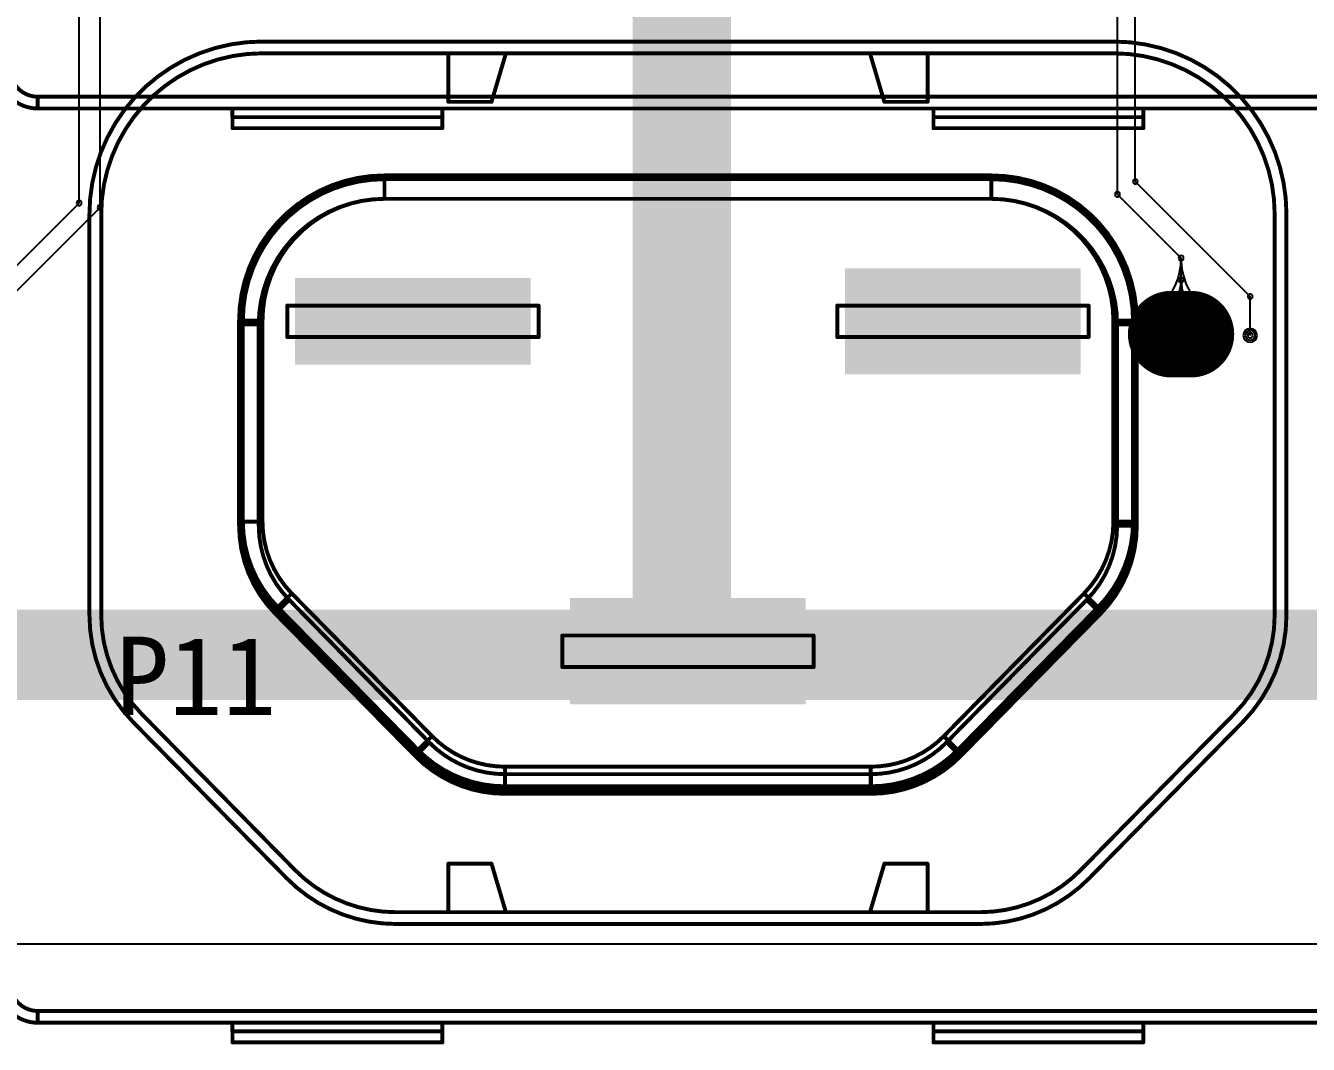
# Model space of a CAD drawing. Header units: inches. Extents: x 32166 to 66782, y 2386 to 7162.
# Drawn here: x 33066.2 to 33196.8, y 3474.1 to 3577.9 of the extents above; entities that cross this region are included whole.
import ezdxf

# ---------------------------------------------------------------- set-up
doc = ezdxf.new("R2010")
doc.units = ezdxf.units.IN
doc.header["$LTSCALE"] = 0.64311
doc.header["$MEASUREMENT"] = 0
for name, color, linetype in [('KEEPOUTLAYER', 6, 'CONTINUOUS'), ('MULTILAYER', 9, 'CONTINUOUS'), ('TOPLAYER', 1, 'CONTINUOUS'), ('TOPOVERLAY', 2, 'CONTINUOUS'), ('TOPSOLDER', 216, 'CONTINUOUS')]:
    doc.layers.add(name, color=color, linetype=linetype)
doc.styles.get("Standard").update_dxf_attribs({"font": 'txt', "width": 0.8})

msp = doc.modelspace()

# ---------------------------------------------------------------- linework, layer by layer
at = {"layer": 'KEEPOUTLAYER'}
msp.add_line((32676.92, 3484.36), (34016.92, 3484.36), dxfattribs=at)
at = {"layer": 'MULTILAYER', "const_width": 8}
msp.add_lwpolyline([(33182.8, 3546.44), (33184.8, 3546.44)], dxfattribs=at)
at = {"layer": 'MULTILAYER', "const_width": 4}
for points in [[(33182.8, 3544.44, 1), (33182.8, 3548.44, 1)], [(33184.8, 3544.44, 1), (33184.8, 3548.44, 1)]]:
    msp.add_lwpolyline(points, format="xyb", close=True, dxfattribs=at)
at = {"layer": 'MULTILAYER'}
for start, end in [(0, 180), (180, 0)]:
    msp.add_arc((33190.84, 3546.32), 0.5, start, end, dxfattribs=at)
for points in [[(33173.19, 3552.75), (33149.99, 3552.75), (33173.19, 3542.75), (33149.99, 3542.75)], [(33117.19, 3551.75), (33093.99, 3551.75), (33117.19, 3543.75), (33093.99, 3543.75)], [(33121.99, 3509.15), (33145.19, 3509.15), (33121.99, 3519.15), (33145.19, 3519.15)]]:
    msp.add_solid(points, dxfattribs=at)
at = {"layer": 'TOPLAYER'}
for p, q in [((33177.32, 3560.68), (33177.32, 3606.22)), ((33179.14, 3561.99), (33179.14, 3606.97)), ((33071.6, 3559.8), (33071.6, 3591.97)), ((33073.73, 3559.36), (33073.73, 3587.33)), ((33179.14, 3561.99), (33190.84, 3550.28)), ((33177.32, 3560.68), (33183.8, 3554.2)), ((33045.52, 3533.72), (33071.6, 3559.8)), ((33045.62, 3531.25), (33073.73, 3559.36)), ((33183.8, 3546.44), (33183.8, 3554.2)), ((33190.84, 3546.32), (33190.84, 3550.28))]:
    msp.add_line(p, q, dxfattribs=at)
at = {"layer": 'TOPLAYER', "const_width": 8}
msp.add_lwpolyline([(33182.8, 3546.44), (33184.8, 3546.44)], dxfattribs=at)
at = {"layer": 'TOPLAYER', "const_width": 4}
for points in [[(33182.8, 3544.44, 1), (33182.8, 3548.44, 1)], [(33184.8, 3544.44, 1), (33184.8, 3548.44, 1)]]:
    msp.add_lwpolyline(points, format="xyb", close=True, dxfattribs=at)
at = {"layer": 'TOPLAYER'}
for centre, radius, start, end in [((33179.14, 3561.99), 0.254, 0, 180), ((33179.14, 3561.99), 0.254, 0, 180), ((33179.14, 3561.99), 0.254, 180, 0), ((33179.14, 3561.99), 0.254, 180, 0), ((33177.32, 3560.68), 0.254, 0, 180), ((33177.32, 3560.68), 0.254, 0, 180), ((33177.32, 3560.68), 0.254, 180, 0), ((33177.32, 3560.68), 0.254, 180, 0), ((33071.6, 3559.8), 0.254, 0, 180), ((33071.6, 3559.8), 0.254, 0, 180), ((33071.6, 3559.8), 0.254, 180, 0), ((33071.6, 3559.8), 0.254, 180, 0), ((33073.73, 3559.36), 0.254, 0, 180), ((33073.73, 3559.36), 0.254, 0, 180), ((33073.73, 3559.36), 0.254, 180, 0), ((33073.73, 3559.36), 0.254, 180, 0), ((33176.92, 3554.2), 6.88, 311.542, 0), ((33183.8, 3554.2), 0.254, 0, 180), ((33183.8, 3554.2), 0.254, 0, 180), ((33183.8, 3554.2), 0.254, 0, 180), ((33183.8, 3554.2), 0.254, 0, 180), ((33183.8, 3554.2), 0.254, 180, 0), ((33183.8, 3554.2), 0.254, 180, 0), ((33183.8, 3554.2), 0.254, 180, 0), ((33183.8, 3554.2), 0.254, 180, 0), ((33190.67, 3554.2), 6.88, 180, 228.458), ((33178.92, 3551.95), 4.87, 311.542, 360), ((33183.8, 3551.95), 0.254, 0, 180), ((33183.8, 3551.95), 0.254, 0, 180), ((33183.8, 3551.95), 0.254, 180, 0), ((33183.8, 3551.95), 0.254, 180, 0), ((33188.67, 3551.95), 4.87, 180, 228.458), ((33190.84, 3550.28), 0.254, 0, 180), ((33190.84, 3550.28), 0.254, 0, 180), ((33190.84, 3550.28), 0.254, 180, 0), ((33190.84, 3550.28), 0.254, 180, 0), ((33181.48, 3549.06), 0.254, 0, 180), ((33181.48, 3549.06), 0.254, 180, 0), ((33182.16, 3548.3), 0.254, 0, 180), ((33185.44, 3548.3), 0.254, 0, 180), ((33186.12, 3549.06), 0.254, 0, 180), ((33186.12, 3549.06), 0.254, 180, 0), ((33182.16, 3548.3), 0.254, 180, 0), ((33185.44, 3548.3), 0.254, 180, 0), ((33183.8, 3546.44), 0.254, 0, 180), ((33183.8, 3546.44), 0.254, 180, 0), ((33190.84, 3546.32), 0.5, 0, 180), ((33190.84, 3546.32), 0.5, 180, 0), ((33190.84, 3546.32), 0.254, 0, 180), ((33190.84, 3546.32), 0.254, 180, 0)]:
    msp.add_arc(centre, radius, start, end, dxfattribs=at)
for points in [[(33127.97, 3514.37), (33137.97, 3514.37), (33127.97, 3606.37), (33137.97, 3606.37)], [(33173.19, 3552.75), (33149.99, 3552.75), (33173.19, 3542.75), (33149.99, 3542.75)], [(33117.19, 3551.75), (33093.99, 3551.75), (33117.19, 3543.75), (33093.99, 3543.75)], [(33121.99, 3509.15), (33145.19, 3509.15), (33121.99, 3519.15), (33145.19, 3519.15)], [(32979.97, 3509.17), (33719.97, 3509.17), (32979.97, 3518.37), (33719.97, 3518.37)]]:
    msp.add_solid(points, dxfattribs=at)
at = {"layer": 'TOPOVERLAY', "const_width": 0.4}
for points in [[(33072.65, 3558.67, -0.414214), (33090.23, 3576.25)], [(33176.95, 3576.25, -0.414214), (33194.53, 3558.67)], [(33073.85, 3558.67, -0.414214), (33090.23, 3575.05)], [(33176.95, 3575.05, -0.414214), (33193.33, 3558.67)], [(33067.39, 3569.43, -0.414214), (33063.39, 3573.43)], [(33067.39, 3570.63, -0.414214), (33064.59, 3573.43)], [(33087.89, 3547.81, -0.414214), (33102.69, 3562.61)], [(33087.89, 3547.43, -0.414214), (33102.69, 3562.23)], [(33088.27, 3547.81, -0.414214), (33102.69, 3562.23)], [(33164.49, 3562.61, -0.414214), (33179.29, 3547.81)], [(33164.49, 3562.23, -0.414214), (33178.91, 3547.81)], [(33164.49, 3562.23, -0.414214), (33179.29, 3547.43)], [(33089.89, 3547.43, -0.414214), (33102.69, 3560.23)], [(33090.27, 3547.81, -0.414214), (33102.69, 3560.23)], [(33164.49, 3560.23, -0.414214), (33176.91, 3547.81)], [(33164.49, 3560.23, -0.414214), (33177.29, 3547.43)], [(33091.56, 3518.37, -0.196645), (33087.89, 3527.35)], [(33091.56, 3517.98, -0.196645), (33087.89, 3526.95)], [(33091.83, 3518.64, -0.196645), (33088.27, 3527.35)], [(33092.99, 3519.38, -0.196645), (33089.89, 3526.95)], [(33093.25, 3520.04, -0.196645), (33090.27, 3527.35)], [(33176.91, 3527.35, -0.196645), (33173.92, 3520.04)], [(33177.29, 3526.95, -0.196645), (33174.19, 3519.38)], [(33178.91, 3527.35, -0.196645), (33175.35, 3518.64)], [(33179.29, 3527.35, -0.196645), (33175.62, 3518.37)], [(33179.29, 3526.95, -0.196645), (33175.62, 3517.98)], [(33077.11, 3506.92, -0.196645), (33072.65, 3517.84)], [(33077.97, 3507.76, -0.196645), (33073.85, 3517.84)], [(33193.33, 3517.84, -0.196645), (33189.21, 3507.76)], [(33194.53, 3517.84, -0.196645), (33190.06, 3506.92)], [(33114.97, 3502.39, -0.201181), (33107.54, 3505.5)], [(33159.64, 3505.5, -0.201181), (33152.2, 3502.39)], [(33114.97, 3500.39, -0.201181), (33106.11, 3504.1)], [(33114.96, 3501.63, -0.201181), (33107.25, 3504.86)], [(33161.06, 3504.1, -0.201181), (33152.2, 3500.39)], [(33159.92, 3504.86, -0.201181), (33152.22, 3501.63)], [(33114.96, 3499.63, -0.201181), (33105.83, 3503.46)], [(33114.97, 3500.01, -0.201181), (33105.84, 3503.84)], [(33161.33, 3503.84, -0.201181), (33152.2, 3500.01)], [(33161.35, 3503.46, -0.201181), (33152.22, 3499.63)], [(33103.84, 3486.37, -0.201181), (33092.73, 3491.03)], [(33103.84, 3487.57, -0.201181), (33093.58, 3491.87)], [(33173.59, 3491.87, -0.201181), (33163.34, 3487.57)], [(33174.45, 3491.03, -0.201181), (33163.34, 3486.37)], [(33067.39, 3476.31, -0.414214), (33063.39, 3480.31)], [(33067.39, 3477.51, -0.414214), (33064.59, 3480.31)]]:
    msp.add_lwpolyline(points, format="xyb", dxfattribs=at)
for points in [[(33090.23, 3576.25), (33176.95, 3576.25)], [(33090.23, 3575.05), (33176.95, 3575.05)], [(33109.19, 3570.11), (33109.19, 3574.99)], [(33113.59, 3570.11), (33115.04, 3574.99)], [(33152.14, 3574.99), (33153.59, 3570.11)], [(33157.99, 3570.11), (33157.99, 3574.99)], [(33067.39, 3570.63), (33199.79, 3570.63)], [(33067.39, 3569.43), (33067.39, 3570.63)], [(33067.39, 3569.43), (33199.79, 3569.43)], [(33087.21, 3568.55), (33087.21, 3569.43)], [(33108.59, 3567.43), (33108.59, 3569.43)], [(33109.19, 3570.11), (33113.59, 3570.11)], [(33153.59, 3570.11), (33157.99, 3570.11)], [(33158.59, 3567.43), (33158.59, 3569.43)], [(33179.96, 3568.55), (33179.96, 3569.43)], [(33087.21, 3568.55), (33108.59, 3568.55)], [(33087.22, 3567.43), (33087.22, 3568.55)], [(33158.59, 3568.55), (33179.96, 3568.55)], [(33179.96, 3567.43), (33179.96, 3568.55)], [(33087.22, 3567.43), (33108.59, 3567.43)], [(33158.59, 3567.43), (33179.96, 3567.43)], [(33102.69, 3560.23), (33102.69, 3562.61)], [(33102.69, 3562.61), (33164.49, 3562.61)], [(33102.69, 3562.23), (33164.49, 3562.23)], [(33102.69, 3560.23), (33102.69, 3562.23)], [(33102.69, 3562.23), (33164.49, 3562.23)], [(33164.49, 3560.23), (33164.49, 3562.61)], [(33164.49, 3560.23), (33164.49, 3562.23)], [(33102.69, 3560.23), (33164.49, 3560.23)], [(33102.69, 3560.23), (33164.49, 3560.23)], [(33072.65, 3517.84), (33072.65, 3558.67)], [(33073.85, 3517.84), (33073.85, 3558.67)], [(33193.33, 3517.84), (33193.33, 3558.67)], [(33194.53, 3517.84), (33194.53, 3558.67)], [(33092.79, 3546.15), (33092.79, 3549.35)], [(33092.79, 3549.35), (33118.39, 3549.35)], [(33118.39, 3546.15), (33118.39, 3549.35)], [(33148.79, 3546.15), (33148.79, 3549.35)], [(33148.79, 3549.35), (33174.39, 3549.35)], [(33174.39, 3546.15), (33174.39, 3549.35)], [(33087.89, 3527.35), (33087.89, 3547.81)], [(33087.89, 3547.81), (33090.27, 3547.81)], [(33087.89, 3526.95), (33087.89, 3547.43)], [(33087.89, 3547.43), (33089.89, 3547.43)], [(33088.27, 3527.35), (33088.27, 3547.81)], [(33089.89, 3526.95), (33089.89, 3547.43)], [(33090.27, 3527.35), (33090.27, 3547.81)], [(33176.91, 3527.35), (33176.91, 3547.81)], [(33176.91, 3547.81), (33179.29, 3547.81)], [(33177.29, 3526.95), (33177.29, 3547.43)], [(33177.29, 3547.43), (33179.29, 3547.43)], [(33178.91, 3527.35), (33178.91, 3547.81)], [(33179.29, 3527.35), (33179.29, 3547.81)], [(33179.29, 3526.95), (33179.29, 3547.43)], [(33092.79, 3546.15), (33118.39, 3546.15)], [(33148.79, 3546.15), (33174.39, 3546.15)], [(33087.89, 3527.35), (33090.27, 3527.35)], [(33176.91, 3527.35), (33179.29, 3527.35)], [(33177.29, 3526.95), (33179.29, 3526.95)], [(33091.56, 3518.37), (33093.25, 3520.04)], [(33093.25, 3520.04), (33107.54, 3505.5)], [(33159.64, 3505.5), (33173.92, 3520.04)], [(33173.92, 3520.04), (33175.62, 3518.37)], [(33091.56, 3517.98), (33092.99, 3519.38)], [(33091.56, 3518.37), (33105.84, 3503.84)], [(33091.83, 3518.64), (33106.11, 3504.1)], [(33092.99, 3519.38), (33107.25, 3504.86)], [(33159.92, 3504.86), (33174.19, 3519.38)], [(33161.06, 3504.1), (33175.35, 3518.64)], [(33161.33, 3503.84), (33175.62, 3518.37)], [(33174.19, 3519.38), (33175.62, 3517.98)], [(33091.56, 3517.98), (33105.83, 3503.46)], [(33161.35, 3503.46), (33175.62, 3517.98)], [(33120.79, 3512.55), (33120.79, 3515.75)], [(33120.79, 3515.75), (33146.39, 3515.75)], [(33146.39, 3512.55), (33146.39, 3515.75)], [(33120.79, 3512.55), (33146.39, 3512.55)], [(33077.11, 3506.92), (33092.73, 3491.03)], [(33077.97, 3507.76), (33093.58, 3491.87)], [(33173.59, 3491.87), (33189.21, 3507.76)], [(33174.45, 3491.03), (33190.06, 3506.92)], [(33105.84, 3503.84), (33107.54, 3505.5)], [(33159.64, 3505.5), (33161.33, 3503.84)], [(33105.83, 3503.46), (33107.25, 3504.86)], [(33159.92, 3504.86), (33161.35, 3503.46)], [(33114.96, 3499.63), (33114.96, 3501.63)], [(33114.96, 3501.63), (33152.22, 3501.63)], [(33114.97, 3500.01), (33114.97, 3502.39)], [(33114.97, 3502.39), (33152.2, 3502.39)], [(33152.2, 3500.01), (33152.2, 3502.39)], [(33152.22, 3499.63), (33152.22, 3501.63)], [(33114.97, 3500.39), (33152.2, 3500.39)], [(33114.97, 3500.01), (33152.2, 3500.01)], [(33114.96, 3499.63), (33152.22, 3499.63)], [(33109.19, 3487.62), (33109.19, 3492.51)], [(33109.19, 3492.51), (33113.59, 3492.51)], [(33113.59, 3492.51), (33115.04, 3487.62)], [(33152.14, 3487.62), (33153.59, 3492.51)], [(33153.59, 3492.51), (33157.99, 3492.51)], [(33157.99, 3487.62), (33157.99, 3492.51)], [(33103.84, 3487.57), (33163.34, 3487.57)], [(33103.84, 3486.37), (33163.34, 3486.37)], [(33067.39, 3477.51), (33199.79, 3477.51)], [(33067.39, 3476.31), (33067.39, 3477.51)], [(33067.39, 3476.31), (33199.79, 3476.31)], [(33087.21, 3475.43), (33087.21, 3476.31)], [(33087.21, 3475.43), (33108.59, 3475.43)], [(33087.22, 3474.31), (33087.22, 3475.43)], [(33108.59, 3474.31), (33108.59, 3476.31)], [(33158.59, 3474.31), (33158.59, 3476.31)], [(33158.59, 3475.43), (33179.96, 3475.43)], [(33179.96, 3475.43), (33179.96, 3476.31)], [(33179.96, 3474.31), (33179.96, 3475.43)], [(33087.22, 3474.31), (33108.59, 3474.31)], [(33158.59, 3474.31), (33179.96, 3474.31)]]:
    msp.add_lwpolyline(points, dxfattribs=at)
at = {"layer": 'TOPOVERLAY', "const_width": 0.2}
for points in [[(33090.13, 3576.25, 1), (33090.33, 3576.25, 1)], [(33090.13, 3576.25, 1), (33090.33, 3576.25, 1)], [(33176.85, 3576.25, 1), (33177.05, 3576.25, 1)], [(33176.85, 3576.25, 1), (33177.05, 3576.25, 1)], [(33090.13, 3575.05, 1), (33090.33, 3575.05, 1)], [(33090.13, 3575.05, 1), (33090.33, 3575.05, 1)], [(33109.09, 3574.99, 1), (33109.29, 3574.99, 1)], [(33114.94, 3574.99, 1), (33115.14, 3574.99, 1)], [(33152.04, 3574.99, 1), (33152.24, 3574.99, 1)], [(33157.89, 3574.99, 1), (33158.09, 3574.99, 1)], [(33176.85, 3575.05, 1), (33177.05, 3575.05, 1)], [(33176.85, 3575.05, 1), (33177.05, 3575.05, 1)], [(33067.29, 3570.63, 1), (33067.49, 3570.63, 1)], [(33067.29, 3570.63, 1), (33067.49, 3570.63, 1)], [(33067.29, 3570.63, 1), (33067.49, 3570.63, 1)], [(33067.29, 3569.43, 1), (33067.49, 3569.43, 1)], [(33067.29, 3569.43, 1), (33067.49, 3569.43, 1)], [(33067.29, 3569.43, 1), (33067.49, 3569.43, 1)], [(33087.11, 3569.43, 1), (33087.31, 3569.43, 1)], [(33108.49, 3569.43, 1), (33108.69, 3569.43, 1)], [(33109.09, 3570.11, 1), (33109.29, 3570.11, 1)], [(33109.09, 3570.11, 1), (33109.29, 3570.11, 1)], [(33113.49, 3570.11, 1), (33113.69, 3570.11, 1)], [(33113.49, 3570.11, 1), (33113.69, 3570.11, 1)], [(33153.49, 3570.11, 1), (33153.69, 3570.11, 1)], [(33153.49, 3570.11, 1), (33153.69, 3570.11, 1)], [(33157.89, 3570.11, 1), (33158.09, 3570.11, 1)], [(33157.89, 3570.11, 1), (33158.09, 3570.11, 1)], [(33158.49, 3569.43, 1), (33158.69, 3569.43, 1)], [(33179.86, 3569.43, 1), (33180.06, 3569.43, 1)], [(33087.11, 3568.55, 1), (33087.31, 3568.55, 1)], [(33087.11, 3568.55, 1), (33087.31, 3568.55, 1)], [(33087.12, 3568.55, 1), (33087.32, 3568.55, 1)], [(33108.49, 3568.55, 1), (33108.69, 3568.55, 1)], [(33158.49, 3568.55, 1), (33158.69, 3568.55, 1)], [(33179.86, 3568.55, 1), (33180.06, 3568.55, 1)], [(33179.86, 3568.55, 1), (33180.06, 3568.55, 1)], [(33179.86, 3568.55, 1), (33180.06, 3568.55, 1)], [(33087.12, 3567.43, 1), (33087.32, 3567.43, 1)], [(33087.12, 3567.43, 1), (33087.32, 3567.43, 1)], [(33108.49, 3567.43, 1), (33108.69, 3567.43, 1)], [(33108.49, 3567.43, 1), (33108.69, 3567.43, 1)], [(33158.49, 3567.43, 1), (33158.69, 3567.43, 1)], [(33158.49, 3567.43, 1), (33158.69, 3567.43, 1)], [(33179.86, 3567.43, 1), (33180.06, 3567.43, 1)], [(33179.86, 3567.43, 1), (33180.06, 3567.43, 1)], [(33102.59, 3562.61, 1), (33102.79, 3562.61, 1)], [(33102.59, 3562.61, 1), (33102.79, 3562.61, 1)], [(33102.59, 3562.61, 1), (33102.79, 3562.61, 1)], [(33102.59, 3562.23, 1), (33102.79, 3562.23, 1)], [(33102.59, 3562.23, 1), (33102.79, 3562.23, 1)], [(33102.59, 3562.23, 1), (33102.79, 3562.23, 1)], [(33102.59, 3562.23, 1), (33102.79, 3562.23, 1)], [(33102.59, 3562.23, 1), (33102.79, 3562.23, 1)], [(33164.39, 3562.61, 1), (33164.59, 3562.61, 1)], [(33164.39, 3562.61, 1), (33164.59, 3562.61, 1)], [(33164.39, 3562.61, 1), (33164.59, 3562.61, 1)], [(33164.39, 3562.23, 1), (33164.59, 3562.23, 1)], [(33164.39, 3562.23, 1), (33164.59, 3562.23, 1)], [(33164.39, 3562.23, 1), (33164.59, 3562.23, 1)], [(33164.39, 3562.23, 1), (33164.59, 3562.23, 1)], [(33164.39, 3562.23, 1), (33164.59, 3562.23, 1)], [(33102.59, 3560.23, 1), (33102.79, 3560.23, 1)], [(33102.59, 3560.23, 1), (33102.79, 3560.23, 1)], [(33102.59, 3560.23, 1), (33102.79, 3560.23, 1)], [(33102.59, 3560.23, 1), (33102.79, 3560.23, 1)], [(33102.59, 3560.23, 1), (33102.79, 3560.23, 1)], [(33102.59, 3560.23, 1), (33102.79, 3560.23, 1)], [(33164.39, 3560.23, 1), (33164.59, 3560.23, 1)], [(33164.39, 3560.23, 1), (33164.59, 3560.23, 1)], [(33164.39, 3560.23, 1), (33164.59, 3560.23, 1)], [(33164.39, 3560.23, 1), (33164.59, 3560.23, 1)], [(33164.39, 3560.23, 1), (33164.59, 3560.23, 1)], [(33164.39, 3560.23, 1), (33164.59, 3560.23, 1)], [(33072.55, 3558.67, 1), (33072.75, 3558.67, 1)], [(33072.55, 3558.67, 1), (33072.75, 3558.67, 1)], [(33073.75, 3558.67, 1), (33073.95, 3558.67, 1)], [(33073.75, 3558.67, 1), (33073.95, 3558.67, 1)], [(33193.23, 3558.67, 1), (33193.43, 3558.67, 1)], [(33193.23, 3558.67, 1), (33193.43, 3558.67, 1)], [(33194.43, 3558.67, 1), (33194.63, 3558.67, 1)], [(33194.43, 3558.67, 1), (33194.63, 3558.67, 1)], [(33092.69, 3549.35, 1), (33092.89, 3549.35, 1)], [(33092.69, 3549.35, 1), (33092.89, 3549.35, 1)], [(33118.29, 3549.35, 1), (33118.49, 3549.35, 1)], [(33118.29, 3549.35, 1), (33118.49, 3549.35, 1)], [(33148.69, 3549.35, 1), (33148.89, 3549.35, 1)], [(33148.69, 3549.35, 1), (33148.89, 3549.35, 1)], [(33174.29, 3549.35, 1), (33174.49, 3549.35, 1)], [(33174.29, 3549.35, 1), (33174.49, 3549.35, 1)], [(33087.79, 3547.81, 1), (33087.99, 3547.81, 1)], [(33087.79, 3547.81, 1), (33087.99, 3547.81, 1)], [(33087.79, 3547.81, 1), (33087.99, 3547.81, 1)], [(33087.79, 3547.43, 1), (33087.99, 3547.43, 1)], [(33087.79, 3547.43, 1), (33087.99, 3547.43, 1)], [(33087.79, 3547.43, 1), (33087.99, 3547.43, 1)], [(33088.17, 3547.81, 1), (33088.37, 3547.81, 1)], [(33088.17, 3547.81, 1), (33088.37, 3547.81, 1)], [(33089.79, 3547.43, 1), (33089.99, 3547.43, 1)], [(33089.79, 3547.43, 1), (33089.99, 3547.43, 1)], [(33089.79, 3547.43, 1), (33089.99, 3547.43, 1)], [(33090.17, 3547.81, 1), (33090.37, 3547.81, 1)], [(33090.17, 3547.81, 1), (33090.37, 3547.81, 1)], [(33090.17, 3547.81, 1), (33090.37, 3547.81, 1)], [(33176.81, 3547.81, 1), (33177.01, 3547.81, 1)], [(33176.81, 3547.81, 1), (33177.01, 3547.81, 1)], [(33176.81, 3547.81, 1), (33177.01, 3547.81, 1)], [(33177.19, 3547.43, 1), (33177.39, 3547.43, 1)], [(33177.19, 3547.43, 1), (33177.39, 3547.43, 1)], [(33177.19, 3547.43, 1), (33177.39, 3547.43, 1)], [(33178.81, 3547.81, 1), (33179.01, 3547.81, 1)], [(33178.81, 3547.81, 1), (33179.01, 3547.81, 1)], [(33179.19, 3547.81, 1), (33179.39, 3547.81, 1)], [(33179.19, 3547.81, 1), (33179.39, 3547.81, 1)], [(33179.19, 3547.81, 1), (33179.39, 3547.81, 1)], [(33179.19, 3547.43, 1), (33179.39, 3547.43, 1)], [(33179.19, 3547.43, 1), (33179.39, 3547.43, 1)], [(33179.19, 3547.43, 1), (33179.39, 3547.43, 1)], [(33092.69, 3546.15, 1), (33092.89, 3546.15, 1)], [(33092.69, 3546.15, 1), (33092.89, 3546.15, 1)], [(33118.29, 3546.15, 1), (33118.49, 3546.15, 1)], [(33118.29, 3546.15, 1), (33118.49, 3546.15, 1)], [(33148.69, 3546.15, 1), (33148.89, 3546.15, 1)], [(33148.69, 3546.15, 1), (33148.89, 3546.15, 1)], [(33174.29, 3546.15, 1), (33174.49, 3546.15, 1)], [(33174.29, 3546.15, 1), (33174.49, 3546.15, 1)], [(33087.79, 3527.35, 1), (33087.99, 3527.35, 1)], [(33087.79, 3527.35, 1), (33087.99, 3527.35, 1)], [(33087.79, 3527.35, 1), (33087.99, 3527.35, 1)], [(33087.79, 3526.95, 1), (33087.99, 3526.95, 1)], [(33087.79, 3526.95, 1), (33087.99, 3526.95, 1)], [(33088.17, 3527.35, 1), (33088.37, 3527.35, 1)], [(33088.17, 3527.35, 1), (33088.37, 3527.35, 1)], [(33089.79, 3526.95, 1), (33089.99, 3526.95, 1)], [(33089.79, 3526.95, 1), (33089.99, 3526.95, 1)], [(33090.17, 3527.35, 1), (33090.37, 3527.35, 1)], [(33090.17, 3527.35, 1), (33090.37, 3527.35, 1)], [(33090.17, 3527.35, 1), (33090.37, 3527.35, 1)], [(33176.81, 3527.35, 1), (33177.01, 3527.35, 1)], [(33176.81, 3527.35, 1), (33177.01, 3527.35, 1)], [(33176.81, 3527.35, 1), (33177.01, 3527.35, 1)], [(33177.19, 3526.95, 1), (33177.39, 3526.95, 1)], [(33177.19, 3526.95, 1), (33177.39, 3526.95, 1)], [(33177.19, 3526.95, 1), (33177.39, 3526.95, 1)], [(33178.81, 3527.35, 1), (33179.01, 3527.35, 1)], [(33178.81, 3527.35, 1), (33179.01, 3527.35, 1)], [(33179.19, 3527.35, 1), (33179.39, 3527.35, 1)], [(33179.19, 3527.35, 1), (33179.39, 3527.35, 1)], [(33179.19, 3527.35, 1), (33179.39, 3527.35, 1)], [(33179.19, 3526.95, 1), (33179.39, 3526.95, 1)], [(33179.19, 3526.95, 1), (33179.39, 3526.95, 1)], [(33179.19, 3526.95, 1), (33179.39, 3526.95, 1)], [(33093.15, 3520.04, 1), (33093.35, 3520.04, 1)], [(33093.15, 3520.04, 1), (33093.35, 3520.04, 1)], [(33093.15, 3520.04, 1), (33093.35, 3520.04, 1)], [(33173.82, 3520.04, 1), (33174.02, 3520.04, 1)], [(33173.82, 3520.04, 1), (33174.02, 3520.04, 1)], [(33173.82, 3520.04, 1), (33174.02, 3520.04, 1)], [(33091.46, 3518.37, 1), (33091.66, 3518.37, 1)], [(33091.46, 3518.37, 1), (33091.66, 3518.37, 1)], [(33091.46, 3518.37, 1), (33091.66, 3518.37, 1)], [(33091.73, 3518.64, 1), (33091.93, 3518.64, 1)], [(33091.73, 3518.64, 1), (33091.93, 3518.64, 1)], [(33092.89, 3519.38, 1), (33093.09, 3519.38, 1)], [(33092.89, 3519.38, 1), (33093.09, 3519.38, 1)], [(33092.89, 3519.38, 1), (33093.09, 3519.38, 1)], [(33174.09, 3519.38, 1), (33174.29, 3519.38, 1)], [(33174.09, 3519.38, 1), (33174.29, 3519.38, 1)], [(33174.09, 3519.38, 1), (33174.29, 3519.38, 1)], [(33175.25, 3518.64, 1), (33175.45, 3518.64, 1)], [(33175.25, 3518.64, 1), (33175.45, 3518.64, 1)], [(33175.52, 3518.37, 1), (33175.72, 3518.37, 1)], [(33175.52, 3518.37, 1), (33175.72, 3518.37, 1)], [(33175.52, 3518.37, 1), (33175.72, 3518.37, 1)], [(33072.55, 3517.84, 1), (33072.75, 3517.84, 1)], [(33072.55, 3517.84, 1), (33072.75, 3517.84, 1)], [(33073.75, 3517.84, 1), (33073.95, 3517.84, 1)], [(33073.75, 3517.84, 1), (33073.95, 3517.84, 1)], [(33091.46, 3517.98, 1), (33091.66, 3517.98, 1)], [(33091.46, 3517.98, 1), (33091.66, 3517.98, 1)], [(33091.46, 3517.98, 1), (33091.66, 3517.98, 1)], [(33175.52, 3517.98, 1), (33175.72, 3517.98, 1)], [(33175.52, 3517.98, 1), (33175.72, 3517.98, 1)], [(33175.52, 3517.98, 1), (33175.72, 3517.98, 1)], [(33193.23, 3517.84, 1), (33193.43, 3517.84, 1)], [(33193.23, 3517.84, 1), (33193.43, 3517.84, 1)], [(33194.43, 3517.84, 1), (33194.63, 3517.84, 1)], [(33194.43, 3517.84, 1), (33194.63, 3517.84, 1)], [(33120.69, 3515.75, 1), (33120.89, 3515.75, 1)], [(33120.69, 3515.75, 1), (33120.89, 3515.75, 1)], [(33146.29, 3515.75, 1), (33146.49, 3515.75, 1)], [(33146.29, 3515.75, 1), (33146.49, 3515.75, 1)], [(33120.69, 3512.55, 1), (33120.89, 3512.55, 1)], [(33120.69, 3512.55, 1), (33120.89, 3512.55, 1)], [(33146.29, 3512.55, 1), (33146.49, 3512.55, 1)], [(33146.29, 3512.55, 1), (33146.49, 3512.55, 1)], [(33077.01, 3506.92, 1), (33077.21, 3506.92, 1)], [(33077.01, 3506.92, 1), (33077.21, 3506.92, 1)], [(33077.87, 3507.76, 1), (33078.07, 3507.76, 1)], [(33077.87, 3507.76, 1), (33078.07, 3507.76, 1)], [(33189.11, 3507.76, 1), (33189.31, 3507.76, 1)], [(33189.11, 3507.76, 1), (33189.31, 3507.76, 1)], [(33189.96, 3506.92, 1), (33190.16, 3506.92, 1)], [(33189.96, 3506.92, 1), (33190.16, 3506.92, 1)], [(33107.44, 3505.5, 1), (33107.64, 3505.5, 1)], [(33107.44, 3505.5, 1), (33107.64, 3505.5, 1)], [(33107.44, 3505.5, 1), (33107.64, 3505.5, 1)], [(33159.54, 3505.5, 1), (33159.74, 3505.5, 1)], [(33159.54, 3505.5, 1), (33159.74, 3505.5, 1)], [(33159.54, 3505.5, 1), (33159.74, 3505.5, 1)], [(33106.01, 3504.1, 1), (33106.21, 3504.1, 1)], [(33106.01, 3504.1, 1), (33106.21, 3504.1, 1)], [(33107.15, 3504.86, 1), (33107.35, 3504.86, 1)], [(33107.15, 3504.86, 1), (33107.35, 3504.86, 1)], [(33107.15, 3504.86, 1), (33107.35, 3504.86, 1)], [(33159.82, 3504.86, 1), (33160.02, 3504.86, 1)], [(33159.82, 3504.86, 1), (33160.02, 3504.86, 1)], [(33159.82, 3504.86, 1), (33160.02, 3504.86, 1)], [(33160.96, 3504.1, 1), (33161.16, 3504.1, 1)], [(33160.96, 3504.1, 1), (33161.16, 3504.1, 1)], [(33105.73, 3503.46, 1), (33105.93, 3503.46, 1)], [(33105.73, 3503.46, 1), (33105.93, 3503.46, 1)], [(33105.73, 3503.46, 1), (33105.93, 3503.46, 1)], [(33105.74, 3503.84, 1), (33105.94, 3503.84, 1)], [(33105.74, 3503.84, 1), (33105.94, 3503.84, 1)], [(33105.74, 3503.84, 1), (33105.94, 3503.84, 1)], [(33161.23, 3503.84, 1), (33161.43, 3503.84, 1)], [(33161.23, 3503.84, 1), (33161.43, 3503.84, 1)], [(33161.23, 3503.84, 1), (33161.43, 3503.84, 1)], [(33161.25, 3503.46, 1), (33161.45, 3503.46, 1)], [(33161.25, 3503.46, 1), (33161.45, 3503.46, 1)], [(33161.25, 3503.46, 1), (33161.45, 3503.46, 1)], [(33114.86, 3501.63, 1), (33115.06, 3501.63, 1)], [(33114.86, 3501.63, 1), (33115.06, 3501.63, 1)], [(33114.86, 3501.63, 1), (33115.06, 3501.63, 1)], [(33114.87, 3502.39, 1), (33115.07, 3502.39, 1)], [(33114.87, 3502.39, 1), (33115.07, 3502.39, 1)], [(33114.87, 3502.39, 1), (33115.07, 3502.39, 1)], [(33152.1, 3502.39, 1), (33152.3, 3502.39, 1)], [(33152.1, 3502.39, 1), (33152.3, 3502.39, 1)], [(33152.1, 3502.39, 1), (33152.3, 3502.39, 1)], [(33152.12, 3501.63, 1), (33152.32, 3501.63, 1)], [(33152.12, 3501.63, 1), (33152.32, 3501.63, 1)], [(33152.12, 3501.63, 1), (33152.32, 3501.63, 1)], [(33114.87, 3500.39, 1), (33115.07, 3500.39, 1)], [(33114.87, 3500.39, 1), (33115.07, 3500.39, 1)], [(33114.87, 3500.01, 1), (33115.07, 3500.01, 1)], [(33114.87, 3500.01, 1), (33115.07, 3500.01, 1)], [(33114.87, 3500.01, 1), (33115.07, 3500.01, 1)], [(33152.1, 3500.39, 1), (33152.3, 3500.39, 1)], [(33152.1, 3500.39, 1), (33152.3, 3500.39, 1)], [(33152.1, 3500.01, 1), (33152.3, 3500.01, 1)], [(33152.1, 3500.01, 1), (33152.3, 3500.01, 1)], [(33152.1, 3500.01, 1), (33152.3, 3500.01, 1)], [(33114.86, 3499.63, 1), (33115.06, 3499.63, 1)], [(33114.86, 3499.63, 1), (33115.06, 3499.63, 1)], [(33114.86, 3499.63, 1), (33115.06, 3499.63, 1)], [(33152.12, 3499.63, 1), (33152.32, 3499.63, 1)], [(33152.12, 3499.63, 1), (33152.32, 3499.63, 1)], [(33152.12, 3499.63, 1), (33152.32, 3499.63, 1)], [(33109.09, 3492.51, 1), (33109.29, 3492.51, 1)], [(33109.09, 3492.51, 1), (33109.29, 3492.51, 1)], [(33113.49, 3492.51, 1), (33113.69, 3492.51, 1)], [(33113.49, 3492.51, 1), (33113.69, 3492.51, 1)], [(33153.49, 3492.51, 1), (33153.69, 3492.51, 1)], [(33153.49, 3492.51, 1), (33153.69, 3492.51, 1)], [(33157.89, 3492.51, 1), (33158.09, 3492.51, 1)], [(33157.89, 3492.51, 1), (33158.09, 3492.51, 1)], [(33092.63, 3491.03, 1), (33092.83, 3491.03, 1)], [(33092.63, 3491.03, 1), (33092.83, 3491.03, 1)], [(33093.48, 3491.87, 1), (33093.68, 3491.87, 1)], [(33093.48, 3491.87, 1), (33093.68, 3491.87, 1)], [(33173.49, 3491.87, 1), (33173.69, 3491.87, 1)], [(33173.49, 3491.87, 1), (33173.69, 3491.87, 1)], [(33174.35, 3491.03, 1), (33174.55, 3491.03, 1)], [(33174.35, 3491.03, 1), (33174.55, 3491.03, 1)], [(33103.74, 3487.57, 1), (33103.94, 3487.57, 1)], [(33103.74, 3487.57, 1), (33103.94, 3487.57, 1)], [(33109.09, 3487.62, 1), (33109.29, 3487.62, 1)], [(33114.94, 3487.62, 1), (33115.14, 3487.62, 1)], [(33152.04, 3487.62, 1), (33152.24, 3487.62, 1)], [(33157.89, 3487.62, 1), (33158.09, 3487.62, 1)], [(33163.24, 3487.57, 1), (33163.44, 3487.57, 1)], [(33163.24, 3487.57, 1), (33163.44, 3487.57, 1)], [(33103.74, 3486.37, 1), (33103.94, 3486.37, 1)], [(33103.74, 3486.37, 1), (33103.94, 3486.37, 1)], [(33163.24, 3486.37, 1), (33163.44, 3486.37, 1)], [(33163.24, 3486.37, 1), (33163.44, 3486.37, 1)], [(33067.29, 3477.51, 1), (33067.49, 3477.51, 1)], [(33067.29, 3477.51, 1), (33067.49, 3477.51, 1)], [(33067.29, 3477.51, 1), (33067.49, 3477.51, 1)], [(33067.29, 3476.31, 1), (33067.49, 3476.31, 1)], [(33067.29, 3476.31, 1), (33067.49, 3476.31, 1)], [(33067.29, 3476.31, 1), (33067.49, 3476.31, 1)], [(33087.11, 3476.31, 1), (33087.31, 3476.31, 1)], [(33087.11, 3475.43, 1), (33087.31, 3475.43, 1)], [(33087.11, 3475.43, 1), (33087.31, 3475.43, 1)], [(33087.12, 3475.43, 1), (33087.32, 3475.43, 1)], [(33108.49, 3476.31, 1), (33108.69, 3476.31, 1)], [(33108.49, 3475.43, 1), (33108.69, 3475.43, 1)], [(33158.49, 3476.31, 1), (33158.69, 3476.31, 1)], [(33158.49, 3475.43, 1), (33158.69, 3475.43, 1)], [(33179.86, 3476.31, 1), (33180.06, 3476.31, 1)], [(33179.86, 3475.43, 1), (33180.06, 3475.43, 1)], [(33179.86, 3475.43, 1), (33180.06, 3475.43, 1)], [(33179.86, 3475.43, 1), (33180.06, 3475.43, 1)], [(33087.12, 3474.31, 1), (33087.32, 3474.31, 1)], [(33087.12, 3474.31, 1), (33087.32, 3474.31, 1)], [(33108.49, 3474.31, 1), (33108.69, 3474.31, 1)], [(33108.49, 3474.31, 1), (33108.69, 3474.31, 1)], [(33158.49, 3474.31, 1), (33158.69, 3474.31, 1)], [(33158.49, 3474.31, 1), (33158.69, 3474.31, 1)], [(33179.86, 3474.31, 1), (33180.06, 3474.31, 1)], [(33179.86, 3474.31, 1), (33180.06, 3474.31, 1)]]:
    msp.add_lwpolyline(points, format="xyb", close=True, dxfattribs=at)
at = {"layer": 'TOPSOLDER', "const_width": 8.81}
msp.add_lwpolyline([(33182.8, 3546.44), (33184.8, 3546.44)], dxfattribs=at)
at = {"layer": 'TOPSOLDER', "const_width": 4.41}
for points in [[(33182.8, 3544.24, 1), (33182.8, 3548.65, 1)], [(33184.8, 3544.24, 1), (33184.8, 3548.65, 1)]]:
    msp.add_lwpolyline(points, format="xyb", close=True, dxfattribs=at)
at = {"layer": 'TOPSOLDER'}
for start, end in [(0, 180), (180, 0)]:
    msp.add_arc((33190.84, 3546.32), 0.703, start, end, dxfattribs=at)
for points in [[(33173.59, 3553.16), (33149.58, 3553.16), (33173.59, 3542.35), (33149.58, 3542.35)], [(33117.59, 3552.16), (33093.58, 3552.16), (33117.59, 3543.35), (33093.58, 3543.35)], [(33121.58, 3508.75), (33145.59, 3508.75), (33121.58, 3519.56), (33145.59, 3519.56)]]:
    msp.add_solid(points, dxfattribs=at)

# ---------------------------------------------------------------- texts
at = {"layer": 'TOPOVERLAY'}
msp.add_text('P11', height=8, rotation=360, dxfattribs=at).set_placement((33075.32, 3507.64))

doc.saveas('drawing.dxf')
